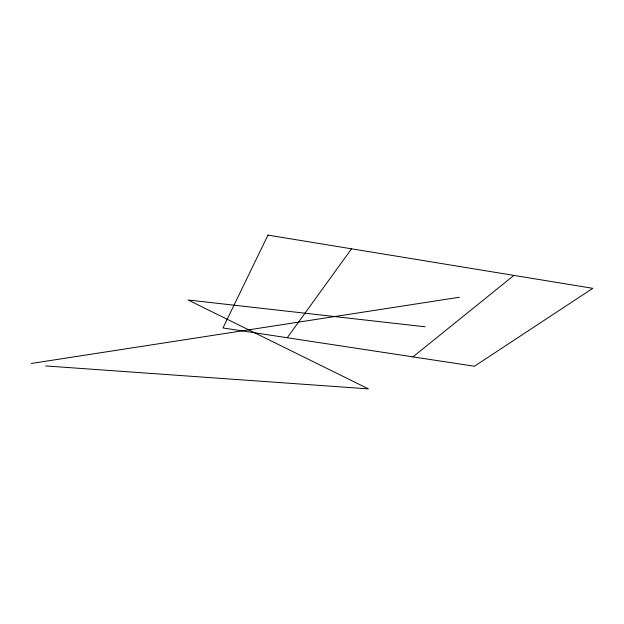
<?xml version="1.0" encoding="UTF-8"?>
<svg xmlns="http://www.w3.org/2000/svg" width="624" height="624" viewBox="0 0 624 624"><rect width="100%" height="100%" fill="white"/><g stroke="black" fill="none" stroke-linecap="round" stroke-linejoin="round"><path stroke-width="0.94" d="M287.235 337.74L351.538 248.804M412.955 356.881L513.911 275.402M31.2 363.48L459.303 297.266M45.63 365.937L368.441 388.885L188.12 299.996L425.17 326.797M267.961 235.115L222.963 327.959L474.451 366.241L592.8 288.319L267.961 235.115"/></g></svg>
